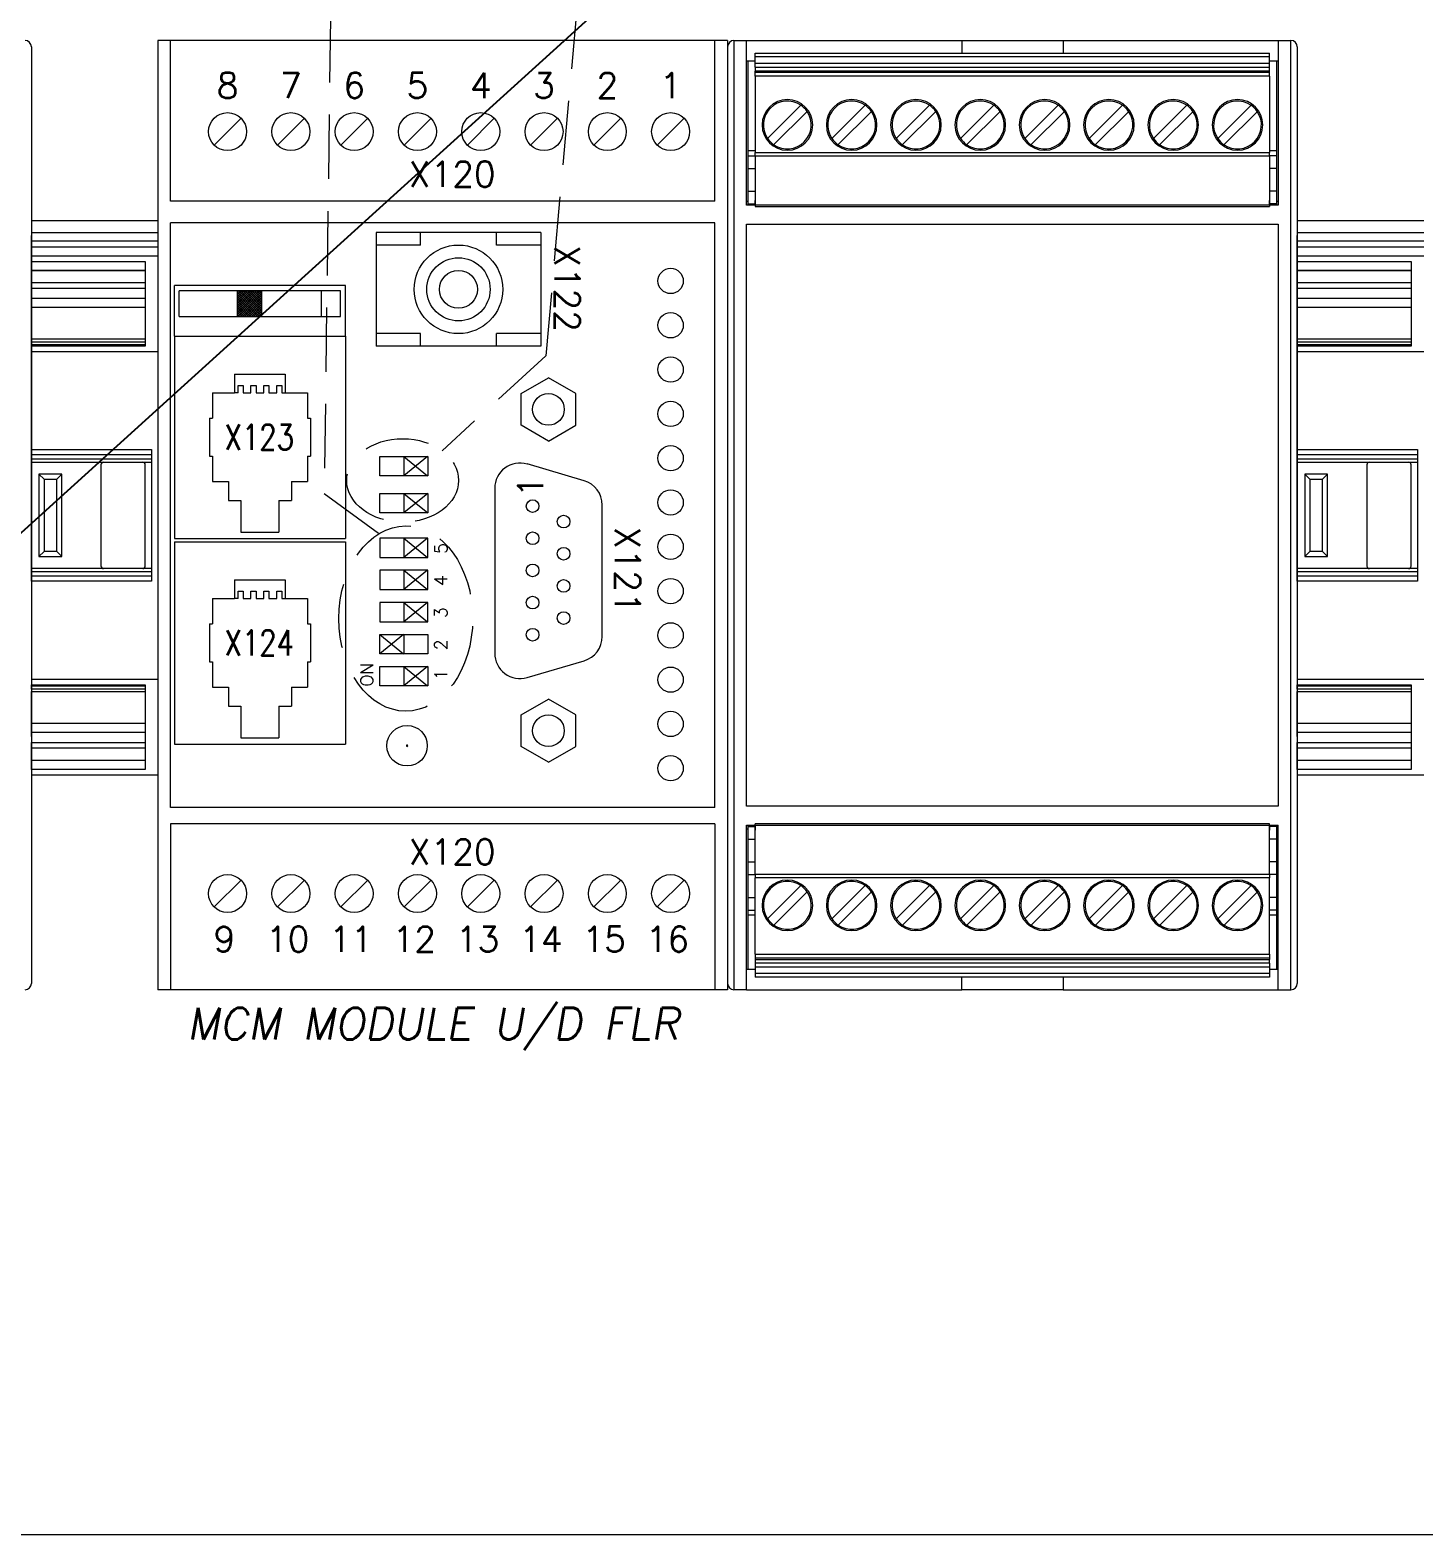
# Model space of a CAD drawing. Extents: x -2993 to 3661, y -4147 to -1441.
# Drawn here: x -2761 to -2650.9, y -2503 to -2384.1 of the extents above; entities that cross this region are included whole.
import ezdxf
from ezdxf.enums import TextEntityAlignment as Align

# ---------------------------------------------------------------- set-up
doc = ezdxf.new("R2010")
doc.units = 0
doc.header["$LTSCALE"] = 0.1
doc.header["$MEASUREMENT"] = 0
doc.linetypes.add('DASHED', pattern=[19.05, 12.7, -6.35])
doc.layers.get('0').update_dxf_attribs({"linetype": 'CONTINUOUS'})
doc.layers.add('DIM', color=5, linetype='CONTINUOUS')
doc.styles.get("Standard").update_dxf_attribs({"font": 'simplex.shx'})

msp = doc.modelspace()

# ---------------------------------------------------------------- linework, layer by layer
at = {"linetype": 'DASHED', "lineweight": 13, "ltscale": 4}
for p, q in [((-2713.74, -2336.61), (-2720.27, -2409.88)), ((-2736.77, -2345.11), (-2737.78, -2420.75)), ((-2720.27, -2409.88), (-2728.47, -2417.38))]:
    msp.add_line(p, q, dxfattribs=at)
at = {"lineweight": 13}
for p, q in [((-2750.91, -2384.97), (-2750.91, -2459.97)), ((-2750.91, -2384.97), (-2750.91, -2459.97)), ((-2750.91, -2384.97), (-2750.91, -2459.97)), ((-2705.91, -2384.97), (-2750.91, -2384.97)), ((-2705.91, -2384.97), (-2750.91, -2384.97)), ((-2749.91, -2397.67), (-2749.91, -2384.97)), ((-2706.91, -2397.67), (-2706.91, -2384.97)), ((-2705.91, -2384.97), (-2705.91, -2459.97)), ((-2705.91, -2384.97), (-2705.91, -2459.97)), ((-2705.91, -2384.97), (-2705.91, -2459.97)), ((-2705.91, -2384.97), (-2705.91, -2459.97)), ((-2705.91, -2384.97), (-2705.91, -2459.97)), ((-2705.91, -2384.97), (-2705.91, -2459.97)), ((-2705.91, -2385.47), (-2705.91, -2459.47)), ((-2744.34, -2391.11), (-2746.47, -2393.23)), ((-2739.34, -2391.11), (-2741.47, -2393.23)), ((-2734.34, -2391.11), (-2736.47, -2393.23)), ((-2729.34, -2391.11), (-2731.47, -2393.23)), ((-2724.34, -2391.11), (-2726.47, -2393.23)), ((-2719.34, -2391.11), (-2721.47, -2393.23)), ((-2714.34, -2391.11), (-2716.47, -2393.23)), ((-2709.34, -2391.11), (-2711.47, -2393.23)), ((-2706.91, -2397.67), (-2749.91, -2397.67)), ((-2749.91, -2445.57), (-2749.91, -2399.37)), ((-2706.91, -2399.37), (-2749.91, -2399.37)), ((-2720.67, -2400.13), (-2733.67, -2400.13)), ((-2733.67, -2400.13), (-2733.67, -2409.13)), ((-2730.17, -2401.13), (-2730.17, -2400.13)), ((-2724.17, -2401.13), (-2724.17, -2400.13)), ((-2720.67, -2400.13), (-2720.67, -2409.13)), ((-2706.91, -2445.57), (-2706.91, -2399.37)), ((-2730.17, -2401.13), (-2733.67, -2401.13)), ((-2720.67, -2401.13), (-2724.17, -2401.13)), ((-2736.1, -2404.33), (-2749.6, -2404.33)), ((-2749.6, -2408.32), (-2749.6, -2404.33)), ((-2742.74, -2404.75), (-2744.64, -2406.65)), ((-2742.92, -2404.75), (-2744.64, -2406.48)), ((-2743.1, -2404.75), (-2744.64, -2406.3)), ((-2743.27, -2404.75), (-2744.64, -2406.12)), ((-2743.45, -2404.75), (-2744.64, -2405.95)), ((-2743.63, -2404.75), (-2744.64, -2405.77)), ((-2743.8, -2404.75), (-2744.64, -2405.59)), ((-2743.98, -2404.75), (-2744.64, -2405.42)), ((-2744.16, -2404.75), (-2744.64, -2405.24)), ((-2744.33, -2404.75), (-2744.64, -2405.06)), ((-2744.51, -2404.75), (-2744.64, -2404.89)), ((-2744.64, -2404.81), (-2742.74, -2406.72)), ((-2744.64, -2404.99), (-2742.85, -2406.78)), ((-2744.64, -2405.16), (-2743.03, -2406.78)), ((-2742.74, -2404.93), (-2744.59, -2406.78)), ((-2744.52, -2404.75), (-2742.74, -2406.54)), ((-2742.74, -2405.1), (-2744.41, -2406.78)), ((-2744.35, -2404.75), (-2742.74, -2406.36)), ((-2744.17, -2404.75), (-2742.74, -2406.19)), ((-2743.99, -2404.75), (-2742.74, -2406.01)), ((-2743.82, -2404.75), (-2742.74, -2405.83)), ((-2743.64, -2404.75), (-2742.74, -2405.66)), ((-2743.46, -2404.75), (-2742.74, -2405.48)), ((-2743.29, -2404.75), (-2742.74, -2405.3)), ((-2743.11, -2404.75), (-2742.74, -2405.12)), ((-2742.93, -2404.75), (-2742.74, -2404.95)), ((-2742.76, -2404.75), (-2742.74, -2404.77)), ((-2736.1, -2408.32), (-2736.1, -2404.33)), ((-2744.64, -2405.34), (-2743.21, -2406.78)), ((-2744.64, -2405.52), (-2743.38, -2406.78)), ((-2744.64, -2405.69), (-2743.56, -2406.78)), ((-2744.64, -2405.87), (-2743.74, -2406.78)), ((-2744.64, -2406.05), (-2743.91, -2406.78)), ((-2744.64, -2406.22), (-2744.09, -2406.78)), ((-2742.74, -2405.28), (-2744.24, -2406.78)), ((-2742.74, -2405.46), (-2744.06, -2406.78)), ((-2742.74, -2405.63), (-2743.88, -2406.78)), ((-2742.74, -2405.81), (-2743.71, -2406.78)), ((-2742.74, -2405.99), (-2743.53, -2406.78)), ((-2742.74, -2406.16), (-2743.35, -2406.78)), ((-2742.74, -2406.34), (-2743.17, -2406.78)), ((-2744.64, -2406.4), (-2744.27, -2406.78)), ((-2744.64, -2406.58), (-2744.44, -2406.78)), ((-2744.64, -2406.76), (-2744.62, -2406.78)), ((-2742.74, -2406.52), (-2743, -2406.78)), ((-2742.74, -2406.69), (-2742.82, -2406.78)), ((-2749.6, -2408.32), (-2749.6, -2424.32)), ((-2749.6, -2408.32), (-2736.1, -2408.32)), ((-2736.1, -2408.32), (-2736.1, -2424.32)), ((-2730.17, -2408.13), (-2733.67, -2408.13)), ((-2730.17, -2409.13), (-2730.17, -2408.13)), ((-2724.17, -2409.13), (-2724.17, -2408.13)), ((-2720.67, -2408.13), (-2724.17, -2408.13)), ((-2720.67, -2409.13), (-2733.67, -2409.13)), ((-2744.85, -2411.32), (-2740.85, -2411.32)), ((-2744.85, -2411.32), (-2744.85, -2412.82)), ((-2740.85, -2411.32), (-2740.85, -2412.82)), ((-2722.22, -2412.87), (-2720.06, -2411.62)), ((-2717.89, -2412.87), (-2720.06, -2411.62)), ((-2746.6, -2412.82), (-2746.6, -2414.82)), ((-2746.6, -2412.82), (-2744.85, -2412.82)), ((-2744.58, -2412.82), (-2744.85, -2412.82)), ((-2741.12, -2412.82), (-2740.85, -2412.82)), ((-2740.85, -2412.82), (-2739.1, -2412.82)), ((-2739.1, -2412.82), (-2739.1, -2414.82)), ((-2722.22, -2415.37), (-2722.22, -2412.87)), ((-2717.89, -2415.37), (-2717.89, -2412.87)), ((-2746.85, -2414.82), (-2746.6, -2414.82)), ((-2746.85, -2414.82), (-2746.85, -2417.82)), ((-2739.1, -2414.82), (-2738.85, -2414.82)), ((-2738.85, -2414.82), (-2738.85, -2417.82)), ((-2720.06, -2416.62), (-2722.22, -2415.37)), ((-2720.06, -2416.62), (-2717.89, -2415.37)), ((-2746.85, -2417.82), (-2746.6, -2417.82)), ((-2746.6, -2417.82), (-2746.6, -2419.82)), ((-2739.1, -2417.82), (-2738.85, -2417.82)), ((-2739.1, -2417.82), (-2739.1, -2419.82)), ((-2717.24, -2419.75), (-2721.74, -2418.43)), ((-2746.6, -2419.82), (-2745.35, -2419.82)), ((-2745.35, -2419.82), (-2745.35, -2421.32)), ((-2740.35, -2419.82), (-2739.1, -2419.82)), ((-2740.35, -2419.82), (-2740.35, -2421.32)), ((-2724.31, -2420.35), (-2724.31, -2433.38)), ((-2745.35, -2421.32), (-2744.35, -2421.32)), ((-2744.35, -2421.32), (-2744.35, -2423.82)), ((-2741.35, -2421.32), (-2741.35, -2423.82)), ((-2741.35, -2421.32), (-2740.35, -2421.32)), ((-2715.81, -2432.06), (-2715.81, -2421.67)), ((-2744.35, -2423.82), (-2741.35, -2423.82)), ((-2749.6, -2424.32), (-2736.1, -2424.32)), ((-2749.6, -2424.57), (-2736.1, -2424.57)), ((-2749.6, -2424.57), (-2749.6, -2440.57)), ((-2736.1, -2424.57), (-2736.1, -2440.57)), ((-2744.85, -2427.57), (-2740.85, -2427.57)), ((-2744.85, -2427.57), (-2744.85, -2429.07)), ((-2740.85, -2427.57), (-2740.85, -2429.07)), ((-2746.6, -2429.07), (-2746.6, -2431.07)), ((-2746.6, -2429.07), (-2744.85, -2429.07)), ((-2744.58, -2429.07), (-2744.85, -2429.07)), ((-2741.12, -2429.07), (-2740.85, -2429.07)), ((-2740.85, -2429.07), (-2739.1, -2429.07)), ((-2739.1, -2429.07), (-2739.1, -2431.07)), ((-2746.85, -2431.07), (-2746.6, -2431.07)), ((-2746.85, -2431.07), (-2746.85, -2434.07)), ((-2739.1, -2431.07), (-2738.85, -2431.07)), ((-2738.85, -2431.07), (-2738.85, -2434.07)), ((-2746.85, -2434.07), (-2746.6, -2434.07)), ((-2746.6, -2434.07), (-2746.6, -2436.07)), ((-2739.1, -2434.07), (-2739.1, -2436.07)), ((-2739.1, -2434.07), (-2738.85, -2434.07)), ((-2721.74, -2435.3), (-2717.24, -2433.98)), ((-2746.6, -2436.07), (-2745.35, -2436.07)), ((-2745.35, -2436.07), (-2745.35, -2437.57)), ((-2740.35, -2436.07), (-2740.35, -2437.57)), ((-2740.35, -2436.07), (-2739.1, -2436.07)), ((-2722.22, -2438.25), (-2720.06, -2437)), ((-2717.89, -2438.25), (-2720.06, -2437)), ((-2745.35, -2437.57), (-2744.35, -2437.57)), ((-2744.35, -2437.57), (-2744.35, -2440.07)), ((-2741.35, -2437.57), (-2740.35, -2437.57)), ((-2741.35, -2437.57), (-2741.35, -2440.07)), ((-2722.22, -2440.75), (-2722.22, -2438.25)), ((-2717.89, -2440.75), (-2717.89, -2438.25)), ((-2749.6, -2440.57), (-2736.1, -2440.57)), ((-2744.35, -2440.07), (-2741.35, -2440.07)), ((-2720.06, -2442), (-2722.22, -2440.75)), ((-2720.06, -2442), (-2717.89, -2440.75)), ((-2706.91, -2445.57), (-2749.91, -2445.57)), ((-2706.91, -2446.87), (-2749.91, -2446.87)), ((-2749.91, -2446.87), (-2749.91, -2459.97)), ((-2706.91, -2446.87), (-2706.91, -2459.97)), ((-2744.34, -2451.31), (-2746.47, -2453.43)), ((-2739.34, -2451.31), (-2741.47, -2453.43)), ((-2734.34, -2451.31), (-2736.47, -2453.43)), ((-2729.34, -2451.31), (-2731.47, -2453.43)), ((-2724.34, -2451.31), (-2726.47, -2453.43)), ((-2719.34, -2451.31), (-2721.47, -2453.43)), ((-2714.34, -2451.31), (-2716.47, -2453.43)), ((-2709.34, -2451.31), (-2711.47, -2453.43)), ((-2705.91, -2459.97), (-2750.91, -2459.97)), ((-2705.91, -2459.97), (-2706.91, -2459.97))]:
    msp.add_line(p, q, dxfattribs=at)
at = {"color": 7, "linetype": 'Continuous', "lineweight": 13}
for p, q in [((-2705.41, -2384.97), (-2705.41, -2459.97)), ((-2705.41, -2384.97), (-2704.41, -2384.97)), ((-2704.41, -2384.97), (-2687.41, -2384.97)), ((-2704.41, -2397.97), (-2704.41, -2384.97)), ((-2687.41, -2384.97), (-2687.41, -2385.97)), ((-2687.41, -2384.97), (-2679.41, -2384.97)), ((-2679.41, -2384.97), (-2679.41, -2385.97)), ((-2679.41, -2384.97), (-2662.41, -2384.97)), ((-2662.41, -2384.97), (-2662.41, -2397.97)), ((-2662.41, -2384.97), (-2661.41, -2384.97)), ((-2661.41, -2459.97), (-2661.41, -2384.97)), ((-2760.91, -2385.47), (-2760.91, -2459.47)), ((-2705.91, -2385.47), (-2705.91, -2459.47)), ((-2705.91, -2385.47), (-2705.91, -2459.47)), ((-2705.91, -2385.47), (-2705.91, -2411.97)), ((-2703.73, -2385.98), (-2703.73, -2385.97)), ((-2703.73, -2385.97), (-2663.09, -2385.97)), ((-2703.73, -2385.99), (-2703.73, -2385.98)), ((-2703.73, -2386.02), (-2703.73, -2385.99)), ((-2703.73, -2386.06), (-2703.73, -2386.02)), ((-2703.73, -2386.11), (-2703.73, -2386.06)), ((-2703.73, -2386.16), (-2703.73, -2386.11)), ((-2703.73, -2386.21), (-2703.73, -2386.16)), ((-2663.09, -2385.98), (-2663.09, -2385.97)), ((-2663.09, -2385.99), (-2663.09, -2385.98)), ((-2663.09, -2386.02), (-2663.09, -2385.99)), ((-2663.09, -2386.06), (-2663.09, -2386.02)), ((-2663.09, -2386.11), (-2663.09, -2386.06)), ((-2663.09, -2386.16), (-2663.09, -2386.11)), ((-2663.09, -2386.21), (-2663.09, -2386.16)), ((-2660.91, -2385.47), (-2660.91, -2459.47)), ((-2704.41, -2386.57), (-2703.73, -2386.57)), ((-2704.31, -2386.57), (-2704.31, -2397.67)), ((-2703.73, -2386.27), (-2703.73, -2386.21)), ((-2663.09, -2386.27), (-2703.73, -2386.27)), ((-2703.73, -2386.77), (-2703.73, -2386.27)), ((-2703.73, -2386.79), (-2703.73, -2386.77)), ((-2703.73, -2386.77), (-2703.73, -2386.77)), ((-2703.73, -2386.77), (-2663.09, -2386.77)), ((-2703.73, -2386.82), (-2703.73, -2386.79)), ((-2703.73, -2386.85), (-2703.73, -2386.82)), ((-2703.73, -2386.9), (-2703.73, -2386.85)), ((-2703.73, -2386.95), (-2703.73, -2386.9)), ((-2703.73, -2387.01), (-2703.73, -2386.95)), ((-2703.73, -2387.07), (-2703.73, -2387.01)), ((-2703.73, -2387.07), (-2663.09, -2387.07)), ((-2703.73, -2387.07), (-2703.73, -2387.38)), ((-2703.73, -2387.42), (-2703.73, -2387.38)), ((-2663.09, -2387.38), (-2703.73, -2387.38)), ((-2663.09, -2386.27), (-2663.09, -2386.21)), ((-2663.09, -2386.77), (-2663.09, -2386.27)), ((-2663.09, -2386.57), (-2662.41, -2386.57)), ((-2663.09, -2386.79), (-2663.09, -2386.77)), ((-2663.09, -2386.77), (-2663.09, -2386.77)), ((-2663.09, -2386.82), (-2663.09, -2386.79)), ((-2663.09, -2386.85), (-2663.09, -2386.82)), ((-2663.09, -2386.9), (-2663.09, -2386.85)), ((-2663.09, -2386.95), (-2663.09, -2386.9)), ((-2663.09, -2387.01), (-2663.09, -2386.95)), ((-2663.09, -2387.07), (-2663.09, -2387.01)), ((-2663.09, -2387.38), (-2663.09, -2387.07)), ((-2663.09, -2387.42), (-2663.09, -2387.38)), ((-2662.51, -2397.67), (-2662.51, -2386.57)), ((-2703.73, -2387.47), (-2703.73, -2387.42)), ((-2703.73, -2387.49), (-2703.73, -2387.47)), ((-2703.73, -2387.5), (-2703.73, -2387.49)), ((-2663.09, -2387.49), (-2703.73, -2387.49)), ((-2703.73, -2387.51), (-2703.73, -2387.5)), ((-2703.73, -2387.54), (-2703.73, -2387.51)), ((-2703.73, -2387.58), (-2703.73, -2387.54)), ((-2703.73, -2387.63), (-2703.73, -2387.58)), ((-2703.73, -2387.68), (-2703.73, -2387.63)), ((-2703.73, -2387.73), (-2703.73, -2387.68)), ((-2703.73, -2387.79), (-2703.73, -2387.73)), ((-2663.09, -2387.79), (-2703.73, -2387.79)), ((-2703.73, -2387.79), (-2703.73, -2393.81)), ((-2663.09, -2387.47), (-2663.09, -2387.42)), ((-2663.09, -2387.49), (-2663.09, -2387.47)), ((-2663.09, -2387.5), (-2663.09, -2387.49)), ((-2663.09, -2387.51), (-2663.09, -2387.5)), ((-2663.09, -2387.54), (-2663.09, -2387.51)), ((-2663.09, -2387.58), (-2663.09, -2387.54)), ((-2663.09, -2387.63), (-2663.09, -2387.58)), ((-2663.09, -2387.68), (-2663.09, -2387.63)), ((-2663.09, -2387.73), (-2663.09, -2387.68)), ((-2663.09, -2387.79), (-2663.09, -2387.73)), ((-2663.09, -2387.79), (-2663.09, -2393.81)), ((-2702.75, -2392.71), (-2700.12, -2390.08)), ((-2699.62, -2390.58), (-2702.25, -2393.2)), ((-2697.67, -2392.71), (-2695.04, -2390.08)), ((-2694.54, -2390.58), (-2697.17, -2393.2)), ((-2692.59, -2392.71), (-2689.96, -2390.08)), ((-2689.46, -2390.58), (-2692.09, -2393.2)), ((-2687.51, -2392.71), (-2684.88, -2390.08)), ((-2684.38, -2390.58), (-2687.01, -2393.2)), ((-2682.43, -2392.71), (-2679.8, -2390.08)), ((-2679.3, -2390.58), (-2681.93, -2393.2)), ((-2677.35, -2392.71), (-2674.72, -2390.08)), ((-2674.22, -2390.58), (-2676.85, -2393.2)), ((-2672.27, -2392.71), (-2669.64, -2390.08)), ((-2669.14, -2390.58), (-2671.77, -2393.2)), ((-2667.19, -2392.71), (-2664.56, -2390.08)), ((-2664.06, -2390.58), (-2666.69, -2393.2)), ((-2704.31, -2393.67), (-2703.73, -2393.67)), ((-2704.31, -2394.07), (-2703.73, -2394.07)), ((-2703.73, -2393.87), (-2703.73, -2393.81)), ((-2703.73, -2393.81), (-2663.09, -2393.81)), ((-2703.73, -2393.93), (-2703.73, -2393.87)), ((-2703.73, -2393.98), (-2703.73, -2393.93)), ((-2703.73, -2394.02), (-2703.73, -2393.98)), ((-2703.73, -2394.06), (-2703.73, -2394.02)), ((-2703.73, -2394.09), (-2703.73, -2394.06)), ((-2703.73, -2394.11), (-2703.73, -2394.09)), ((-2703.73, -2394.11), (-2703.73, -2394.11)), ((-2663.09, -2394.11), (-2703.73, -2394.11)), ((-2703.73, -2394.11), (-2703.73, -2398.09)), ((-2663.09, -2393.67), (-2662.51, -2393.67)), ((-2663.09, -2394.11), (-2663.09, -2393.81)), ((-2662.51, -2394.07), (-2663.09, -2394.07)), ((-2663.09, -2394.11), (-2663.09, -2398.09)), ((-2704.31, -2395.07), (-2703.73, -2395.07)), ((-2662.51, -2395.07), (-2663.09, -2395.07)), ((-2704.31, -2396.87), (-2703.73, -2396.87)), ((-2662.51, -2396.87), (-2663.09, -2396.87)), ((-2704.41, -2397.67), (-2704.31, -2397.67)), ((-2662.41, -2397.97), (-2704.41, -2397.97)), ((-2704.31, -2397.67), (-2704.31, -2397.97)), ((-2704.31, -2397.87), (-2703.73, -2397.87)), ((-2703.73, -2397.97), (-2703.73, -2397.6)), ((-2663.09, -2397.97), (-2663.09, -2397.6)), ((-2662.51, -2397.87), (-2663.09, -2397.87)), ((-2662.51, -2397.67), (-2662.41, -2397.67)), ((-2662.51, -2397.97), (-2662.51, -2397.67)), ((-2760.91, -2399.19), (-2750.91, -2399.19)), ((-2760.91, -2399.19), (-2760.91, -2400.17)), ((-2703.73, -2398.09), (-2663.09, -2398.09)), ((-2660.91, -2399.19), (-2650.91, -2399.19)), ((-2660.91, -2399.19), (-2660.91, -2400.17)), ((-2760.91, -2399.84), (-2760.91, -2401.04)), ((-2750.91, -2400.17), (-2760.91, -2400.17)), ((-2760.91, -2400.17), (-2760.91, -2400.79)), ((-2760.91, -2402.37), (-2760.91, -2400.37)), ((-2704.41, -2445.47), (-2704.41, -2399.47)), ((-2704.41, -2399.47), (-2662.41, -2399.47)), ((-2662.41, -2399.47), (-2662.41, -2445.47)), ((-2660.91, -2399.84), (-2660.91, -2401.04)), ((-2650.91, -2400.17), (-2660.91, -2400.17)), ((-2660.91, -2400.17), (-2660.91, -2400.79)), ((-2660.91, -2402.37), (-2660.91, -2400.37)), ((-2760.91, -2400.79), (-2750.91, -2400.79)), ((-2760.91, -2401.29), (-2760.91, -2400.79)), ((-2760.91, -2401.04), (-2760.91, -2412.14)), ((-2750.91, -2401.29), (-2760.91, -2401.29)), ((-2760.91, -2401.29), (-2760.91, -2401.99)), ((-2660.91, -2400.79), (-2650.91, -2400.79)), ((-2660.91, -2401.29), (-2660.91, -2400.79)), ((-2660.91, -2401.04), (-2660.91, -2412.14)), ((-2650.91, -2401.29), (-2660.91, -2401.29)), ((-2660.91, -2401.29), (-2660.91, -2401.99)), ((-2760.91, -2401.99), (-2750.91, -2401.99)), ((-2760.91, -2401.99), (-2760.91, -2402.42)), ((-2760.91, -2423.87), (-2760.91, -2402.37)), ((-2760.91, -2402.42), (-2751.91, -2402.42)), ((-2760.91, -2403.12), (-2760.91, -2402.42)), ((-2751.91, -2402.42), (-2751.91, -2409.11)), ((-2660.91, -2401.99), (-2650.91, -2401.99)), ((-2660.91, -2401.99), (-2660.91, -2402.42)), ((-2660.91, -2423.87), (-2660.91, -2402.37)), ((-2660.91, -2402.42), (-2651.91, -2402.42)), ((-2660.91, -2403.12), (-2660.91, -2402.42)), ((-2651.91, -2402.42), (-2651.91, -2409.11)), ((-2760.91, -2403.12), (-2751.91, -2403.12)), ((-2760.91, -2403.17), (-2760.91, -2403.12)), ((-2751.91, -2403.17), (-2760.91, -2403.17)), ((-2760.91, -2404.12), (-2760.91, -2403.17)), ((-2660.91, -2403.12), (-2651.91, -2403.12)), ((-2660.91, -2403.17), (-2660.91, -2403.12)), ((-2651.91, -2403.17), (-2660.91, -2403.17)), ((-2660.91, -2404.12), (-2660.91, -2403.17)), ((-2751.91, -2404.12), (-2760.91, -2404.12)), ((-2760.91, -2404.56), (-2760.91, -2404.12)), ((-2751.91, -2404.56), (-2760.91, -2404.56)), ((-2760.91, -2404.56), (-2760.91, -2405.33)), ((-2651.91, -2404.12), (-2660.91, -2404.12)), ((-2660.91, -2404.56), (-2660.91, -2404.12)), ((-2651.91, -2404.56), (-2660.91, -2404.56)), ((-2660.91, -2404.56), (-2660.91, -2405.33)), ((-2760.91, -2405.33), (-2751.91, -2405.33)), ((-2760.91, -2406.04), (-2760.91, -2405.33)), ((-2760.91, -2406.04), (-2751.91, -2406.04)), ((-2760.91, -2408.58), (-2760.91, -2406.04)), ((-2660.91, -2405.33), (-2651.91, -2405.33)), ((-2660.91, -2406.04), (-2660.91, -2405.33)), ((-2660.91, -2406.04), (-2651.91, -2406.04)), ((-2660.91, -2408.58), (-2660.91, -2406.04)), ((-2751.91, -2408.58), (-2760.91, -2408.58)), ((-2760.91, -2408.58), (-2760.91, -2408.77)), ((-2760.91, -2408.77), (-2751.91, -2408.77)), ((-2760.91, -2409.02), (-2760.91, -2408.77)), ((-2651.91, -2408.58), (-2660.91, -2408.58)), ((-2660.91, -2408.58), (-2660.91, -2408.77)), ((-2660.91, -2408.77), (-2651.91, -2408.77)), ((-2660.91, -2409.02), (-2660.91, -2408.77)), ((-2751.91, -2409.02), (-2760.91, -2409.02)), ((-2760.91, -2409.11), (-2760.91, -2409.02)), ((-2751.91, -2409.11), (-2760.91, -2409.11)), ((-2760.91, -2409.11), (-2760.91, -2409.54)), ((-2760.91, -2409.54), (-2750.91, -2409.54)), ((-2760.91, -2409.54), (-2760.91, -2417.29)), ((-2651.91, -2409.02), (-2660.91, -2409.02)), ((-2660.91, -2409.11), (-2660.91, -2409.02)), ((-2651.91, -2409.11), (-2660.91, -2409.11)), ((-2660.91, -2409.11), (-2660.91, -2409.54)), ((-2660.91, -2409.54), (-2650.91, -2409.54)), ((-2660.91, -2409.54), (-2660.91, -2417.29)), ((-2760.91, -2412.14), (-2760.91, -2413.64)), ((-2660.91, -2412.14), (-2660.91, -2413.64)), ((-2760.91, -2413.64), (-2760.91, -2415.14)), ((-2660.91, -2413.64), (-2660.91, -2415.14)), ((-2760.91, -2415.14), (-2760.91, -2416.04)), ((-2660.91, -2415.14), (-2660.91, -2416.04)), ((-2760.91, -2416.04), (-2760.91, -2416.96)), ((-2760.91, -2416.96), (-2760.91, -2417.5)), ((-2660.91, -2416.04), (-2660.91, -2416.96)), ((-2660.91, -2416.96), (-2660.91, -2417.5)), ((-2760.91, -2417.29), (-2751.41, -2417.29)), ((-2760.91, -2417.69), (-2760.91, -2417.29)), ((-2760.91, -2417.5), (-2760.91, -2417.52)), ((-2760.91, -2417.52), (-2760.91, -2419.04)), ((-2760.91, -2417.69), (-2751.41, -2417.69)), ((-2760.91, -2418.05), (-2760.91, -2417.69)), ((-2751.41, -2418.05), (-2760.91, -2418.05)), ((-2760.91, -2418.29), (-2760.91, -2418.05)), ((-2751.41, -2417.29), (-2751.41, -2427.69)), ((-2751.41, -2417.29), (-2751.41, -2427.69)), ((-2660.91, -2417.29), (-2651.41, -2417.29)), ((-2660.91, -2417.69), (-2660.91, -2417.29)), ((-2660.91, -2417.5), (-2660.91, -2417.52)), ((-2660.91, -2417.52), (-2660.91, -2419.04)), ((-2660.91, -2417.69), (-2651.41, -2417.69)), ((-2660.91, -2418.05), (-2660.91, -2417.69)), ((-2651.41, -2418.05), (-2660.91, -2418.05)), ((-2660.91, -2418.29), (-2660.91, -2418.05)), ((-2651.41, -2417.29), (-2651.41, -2427.69)), ((-2651.41, -2417.29), (-2651.41, -2427.69)), ((-2760.91, -2418.29), (-2751.41, -2418.29)), ((-2760.91, -2426.69), (-2760.91, -2418.29)), ((-2760.91, -2419.04), (-2760.91, -2419.64)), ((-2760.31, -2419.24), (-2759.91, -2419.64)), ((-2760.31, -2419.24), (-2760.31, -2425.74)), ((-2758.51, -2419.24), (-2760.31, -2419.24)), ((-2758.91, -2419.64), (-2758.51, -2419.24)), ((-2758.51, -2425.74), (-2758.51, -2419.24)), ((-2755.41, -2418.49), (-2755.41, -2426.49)), ((-2751.91, -2426.49), (-2751.91, -2418.49)), ((-2660.91, -2418.29), (-2651.41, -2418.29)), ((-2660.91, -2426.69), (-2660.91, -2418.29)), ((-2660.91, -2419.04), (-2660.91, -2419.64)), ((-2660.31, -2419.24), (-2659.91, -2419.64)), ((-2660.31, -2419.24), (-2660.31, -2425.74)), ((-2658.51, -2419.24), (-2660.31, -2419.24)), ((-2658.91, -2419.64), (-2658.51, -2419.24)), ((-2658.51, -2425.74), (-2658.51, -2419.24)), ((-2655.41, -2418.49), (-2655.41, -2426.49)), ((-2651.91, -2426.49), (-2651.91, -2418.49)), ((-2760.91, -2419.64), (-2760.91, -2420.84)), ((-2759.91, -2419.64), (-2759.91, -2425.34)), ((-2759.91, -2419.64), (-2758.91, -2419.64)), ((-2758.91, -2425.34), (-2758.91, -2419.64)), ((-2660.91, -2419.64), (-2660.91, -2420.84)), ((-2659.91, -2419.64), (-2659.91, -2425.34)), ((-2659.91, -2419.64), (-2658.91, -2419.64)), ((-2658.91, -2425.34), (-2658.91, -2419.64)), ((-2760.91, -2420.99), (-2760.91, -2420.84)), ((-2760.91, -2420.99), (-2760.91, -2423.28)), ((-2660.91, -2420.99), (-2660.91, -2420.84)), ((-2660.91, -2420.99), (-2660.91, -2423.28)), ((-2760.91, -2423.52), (-2760.91, -2423.28)), ((-2760.91, -2423.52), (-2760.91, -2424.44)), ((-2660.91, -2423.52), (-2660.91, -2423.28)), ((-2660.91, -2423.52), (-2660.91, -2424.44)), ((-2760.91, -2424.44), (-2760.91, -2425.34)), ((-2760.91, -2425.34), (-2760.91, -2426.84)), ((-2759.91, -2425.34), (-2760.31, -2425.74)), ((-2758.91, -2425.34), (-2759.91, -2425.34)), ((-2758.51, -2425.74), (-2758.91, -2425.34)), ((-2660.91, -2424.44), (-2660.91, -2425.34)), ((-2660.91, -2425.34), (-2660.91, -2426.84)), ((-2659.91, -2425.34), (-2660.31, -2425.74)), ((-2658.91, -2425.34), (-2659.91, -2425.34)), ((-2658.51, -2425.74), (-2658.91, -2425.34)), ((-2760.31, -2425.74), (-2758.51, -2425.74)), ((-2660.31, -2425.74), (-2658.51, -2425.74)), ((-2751.41, -2426.69), (-2760.91, -2426.69)), ((-2760.91, -2426.93), (-2760.91, -2426.69)), ((-2760.91, -2426.93), (-2751.41, -2426.93)), ((-2760.91, -2427.29), (-2760.91, -2426.93)), ((-2751.41, -2427.29), (-2760.91, -2427.29)), ((-2760.91, -2427.69), (-2760.91, -2427.29)), ((-2751.41, -2427.69), (-2760.91, -2427.69)), ((-2760.91, -2427.69), (-2760.91, -2435.44)), ((-2651.41, -2426.69), (-2660.91, -2426.69)), ((-2660.91, -2426.93), (-2660.91, -2426.69)), ((-2660.91, -2426.93), (-2651.41, -2426.93)), ((-2660.91, -2427.29), (-2660.91, -2426.93)), ((-2651.41, -2427.29), (-2660.91, -2427.29)), ((-2660.91, -2427.69), (-2660.91, -2427.29)), ((-2651.41, -2427.69), (-2660.91, -2427.69)), ((-2660.91, -2427.69), (-2660.91, -2435.44)), ((-2705.91, -2432.97), (-2705.91, -2449.66)), ((-2760.91, -2435.44), (-2750.91, -2435.44)), ((-2760.91, -2435.44), (-2760.91, -2435.87)), ((-2760.91, -2435.87), (-2751.91, -2435.87)), ((-2760.91, -2435.97), (-2760.91, -2435.87)), ((-2760.91, -2435.97), (-2751.91, -2435.97)), ((-2760.91, -2436.21), (-2760.91, -2435.97)), ((-2751.91, -2435.87), (-2751.91, -2442.56)), ((-2660.91, -2435.44), (-2650.91, -2435.44)), ((-2660.91, -2435.44), (-2660.91, -2435.87)), ((-2660.91, -2435.87), (-2651.91, -2435.87)), ((-2660.91, -2435.97), (-2660.91, -2435.87)), ((-2660.91, -2435.97), (-2651.91, -2435.97)), ((-2660.91, -2436.21), (-2660.91, -2435.97)), ((-2651.91, -2435.87), (-2651.91, -2442.56)), ((-2751.91, -2436.21), (-2760.91, -2436.21)), ((-2760.91, -2436.21), (-2760.91, -2436.4)), ((-2760.91, -2436.4), (-2751.91, -2436.4)), ((-2760.91, -2438.94), (-2760.91, -2436.4)), ((-2651.91, -2436.21), (-2660.91, -2436.21)), ((-2660.91, -2436.21), (-2660.91, -2436.4)), ((-2660.91, -2436.4), (-2651.91, -2436.4)), ((-2660.91, -2438.94), (-2660.91, -2436.4)), ((-2751.91, -2438.94), (-2760.91, -2438.94)), ((-2760.91, -2439.96), (-2760.91, -2438.94)), ((-2760.91, -2439.65), (-2760.91, -2438.94)), ((-2751.91, -2439.65), (-2760.91, -2439.65)), ((-2760.91, -2439.65), (-2760.91, -2440.43)), ((-2651.91, -2438.94), (-2660.91, -2438.94)), ((-2660.91, -2439.96), (-2660.91, -2438.94)), ((-2660.91, -2439.65), (-2660.91, -2438.94)), ((-2651.91, -2439.65), (-2660.91, -2439.65)), ((-2660.91, -2439.65), (-2660.91, -2440.43)), ((-2760.91, -2440.43), (-2751.91, -2440.43)), ((-2760.91, -2440.86), (-2760.91, -2440.43)), ((-2760.91, -2440.86), (-2751.91, -2440.86)), ((-2760.91, -2441.82), (-2760.91, -2440.86)), ((-2660.91, -2440.43), (-2651.91, -2440.43)), ((-2660.91, -2440.86), (-2660.91, -2440.43)), ((-2660.91, -2440.86), (-2651.91, -2440.86)), ((-2660.91, -2441.82), (-2660.91, -2440.86)), ((-2760.91, -2441.82), (-2751.91, -2441.82)), ((-2760.91, -2441.86), (-2760.91, -2441.82)), ((-2751.91, -2441.86), (-2760.91, -2441.86)), ((-2760.91, -2442.56), (-2760.91, -2441.86)), ((-2660.91, -2441.82), (-2651.91, -2441.82)), ((-2660.91, -2441.86), (-2660.91, -2441.82)), ((-2651.91, -2441.86), (-2660.91, -2441.86)), ((-2660.91, -2442.56), (-2660.91, -2441.86)), ((-2751.91, -2442.56), (-2760.91, -2442.56)), ((-2760.91, -2442.56), (-2760.91, -2442.99)), ((-2760.91, -2442.99), (-2750.91, -2442.99)), ((-2651.91, -2442.56), (-2660.91, -2442.56)), ((-2660.91, -2442.56), (-2660.91, -2442.99)), ((-2660.91, -2442.99), (-2650.91, -2442.99)), ((-2662.41, -2445.47), (-2704.41, -2445.47)), ((-2704.41, -2446.97), (-2662.41, -2446.97)), ((-2704.41, -2459.97), (-2704.41, -2446.97)), ((-2704.31, -2447.27), (-2704.41, -2447.27)), ((-2704.31, -2446.97), (-2704.31, -2447.27)), ((-2704.31, -2447.07), (-2703.73, -2447.07)), ((-2704.31, -2447.27), (-2704.31, -2458.37)), ((-2663.09, -2446.85), (-2703.73, -2446.85)), ((-2703.73, -2450.83), (-2703.73, -2446.85)), ((-2703.73, -2446.97), (-2703.73, -2447.35)), ((-2663.09, -2450.83), (-2663.09, -2446.85)), ((-2663.09, -2446.97), (-2663.09, -2447.35)), ((-2662.51, -2447.07), (-2663.09, -2447.07)), ((-2662.51, -2447.27), (-2662.51, -2446.97)), ((-2662.41, -2447.27), (-2662.51, -2447.27)), ((-2662.51, -2458.37), (-2662.51, -2447.27)), ((-2662.41, -2459.97), (-2662.41, -2446.97)), ((-2704.31, -2448.07), (-2703.73, -2448.07)), ((-2662.51, -2448.07), (-2663.09, -2448.07)), ((-2704.31, -2449.87), (-2703.73, -2449.87)), ((-2662.51, -2449.87), (-2663.09, -2449.87)), ((-2704.31, -2450.87), (-2703.73, -2450.87)), ((-2703.73, -2450.83), (-2663.09, -2450.83)), ((-2703.73, -2450.83), (-2703.73, -2451.13)), ((-2663.09, -2451.13), (-2703.73, -2451.13)), ((-2703.73, -2457.15), (-2703.73, -2451.13)), ((-2663.09, -2450.83), (-2663.09, -2450.84)), ((-2663.09, -2450.84), (-2663.09, -2450.85)), ((-2663.09, -2450.85), (-2663.09, -2450.88)), ((-2662.51, -2450.87), (-2663.09, -2450.87)), ((-2663.09, -2450.88), (-2663.09, -2450.92)), ((-2663.09, -2450.92), (-2663.09, -2450.97)), ((-2663.09, -2450.97), (-2663.09, -2451.02)), ((-2663.09, -2451.02), (-2663.09, -2451.07)), ((-2663.09, -2451.07), (-2663.09, -2451.13)), ((-2663.09, -2457.15), (-2663.09, -2451.13)), ((-2704.31, -2452.67), (-2703.73, -2452.67)), ((-2702.75, -2454.37), (-2700.12, -2451.74)), ((-2699.62, -2452.24), (-2702.25, -2454.86)), ((-2697.67, -2454.37), (-2695.04, -2451.74)), ((-2694.54, -2452.24), (-2697.17, -2454.86)), ((-2692.59, -2454.37), (-2689.96, -2451.74)), ((-2689.46, -2452.24), (-2692.09, -2454.86)), ((-2687.51, -2454.37), (-2684.88, -2451.74)), ((-2684.38, -2452.24), (-2687.01, -2454.86)), ((-2682.43, -2454.37), (-2679.8, -2451.74)), ((-2679.3, -2452.24), (-2681.93, -2454.86)), ((-2677.35, -2454.37), (-2674.72, -2451.74)), ((-2674.22, -2452.24), (-2676.85, -2454.86)), ((-2672.27, -2454.37), (-2669.64, -2451.74)), ((-2669.14, -2452.24), (-2671.77, -2454.86)), ((-2667.19, -2454.37), (-2664.56, -2451.74)), ((-2664.06, -2452.24), (-2666.69, -2454.86)), ((-2662.51, -2452.67), (-2663.09, -2452.67)), ((-2704.31, -2453.67), (-2703.73, -2453.67)), ((-2662.51, -2453.67), (-2663.09, -2453.67)), ((-2705.91, -2454.33), (-2705.91, -2459.47)), ((-2703.73, -2454.07), (-2704.31, -2454.07)), ((-2662.51, -2454.07), (-2663.09, -2454.07)), ((-2703.73, -2457.15), (-2703.73, -2457.21)), ((-2703.73, -2457.15), (-2663.09, -2457.15)), ((-2703.73, -2457.21), (-2703.73, -2457.27)), ((-2703.73, -2457.27), (-2703.73, -2457.32)), ((-2703.73, -2457.32), (-2703.73, -2457.36)), ((-2703.73, -2457.36), (-2703.73, -2457.4)), ((-2703.73, -2457.4), (-2703.73, -2457.43)), ((-2703.73, -2457.43), (-2703.73, -2457.45)), ((-2703.73, -2457.45), (-2703.73, -2457.45)), ((-2703.73, -2457.45), (-2703.73, -2457.47)), ((-2703.73, -2457.45), (-2663.09, -2457.45)), ((-2703.73, -2457.47), (-2703.73, -2457.52)), ((-2703.73, -2457.52), (-2703.73, -2457.57)), ((-2663.09, -2457.15), (-2663.09, -2457.21)), ((-2663.09, -2457.21), (-2663.09, -2457.27)), ((-2663.09, -2457.27), (-2663.09, -2457.32)), ((-2663.09, -2457.32), (-2663.09, -2457.36)), ((-2663.09, -2457.36), (-2663.09, -2457.4)), ((-2663.09, -2457.4), (-2663.09, -2457.43)), ((-2663.09, -2457.43), (-2663.09, -2457.45)), ((-2663.09, -2457.45), (-2663.09, -2457.45)), ((-2663.09, -2457.45), (-2663.09, -2457.47)), ((-2663.09, -2457.47), (-2663.09, -2457.52)), ((-2663.09, -2457.52), (-2663.09, -2457.57)), ((-2703.73, -2458.37), (-2704.41, -2458.37)), ((-2703.73, -2457.57), (-2663.09, -2457.57)), ((-2703.73, -2457.57), (-2703.73, -2457.88)), ((-2703.73, -2457.88), (-2703.73, -2457.94)), ((-2663.09, -2457.88), (-2703.73, -2457.88)), ((-2703.73, -2457.94), (-2703.73, -2457.99)), ((-2703.73, -2457.99), (-2703.73, -2458.04)), ((-2703.73, -2458.04), (-2703.73, -2458.09)), ((-2703.73, -2458.09), (-2703.73, -2458.13)), ((-2703.73, -2458.13), (-2703.73, -2458.15)), ((-2703.73, -2458.15), (-2703.73, -2458.17)), ((-2703.73, -2458.17), (-2703.73, -2458.18)), ((-2663.09, -2458.18), (-2703.73, -2458.18)), ((-2703.73, -2458.18), (-2703.73, -2458.67)), ((-2703.73, -2458.67), (-2703.73, -2458.73)), ((-2703.73, -2458.67), (-2663.09, -2458.67)), ((-2663.09, -2457.88), (-2663.09, -2457.57)), ((-2663.09, -2457.88), (-2663.09, -2457.94)), ((-2663.09, -2457.94), (-2663.09, -2457.99)), ((-2663.09, -2457.99), (-2663.09, -2458.04)), ((-2663.09, -2458.04), (-2663.09, -2458.09)), ((-2663.09, -2458.09), (-2663.09, -2458.13)), ((-2663.09, -2458.13), (-2663.09, -2458.15)), ((-2663.09, -2458.15), (-2663.09, -2458.17)), ((-2663.09, -2458.17), (-2663.09, -2458.18)), ((-2663.09, -2458.18), (-2663.09, -2458.67)), ((-2662.41, -2458.37), (-2663.09, -2458.37)), ((-2663.09, -2458.67), (-2663.09, -2458.73)), ((-2703.73, -2458.73), (-2703.73, -2458.79)), ((-2703.73, -2458.79), (-2703.73, -2458.84)), ((-2703.73, -2458.84), (-2703.73, -2458.88)), ((-2703.73, -2458.88), (-2703.73, -2458.92)), ((-2703.73, -2458.92), (-2703.73, -2458.95)), ((-2703.73, -2458.95), (-2703.73, -2458.97)), ((-2703.73, -2458.97), (-2703.73, -2458.97)), ((-2663.09, -2458.97), (-2703.73, -2458.97)), ((-2687.41, -2459.97), (-2687.41, -2458.97)), ((-2679.41, -2458.97), (-2679.41, -2459.97)), ((-2663.09, -2458.73), (-2663.09, -2458.79)), ((-2663.09, -2458.79), (-2663.09, -2458.84)), ((-2663.09, -2458.84), (-2663.09, -2458.88)), ((-2663.09, -2458.88), (-2663.09, -2458.92)), ((-2663.09, -2458.92), (-2663.09, -2458.95)), ((-2663.09, -2458.95), (-2663.09, -2458.97)), ((-2663.09, -2458.97), (-2663.09, -2458.97)), ((-2704.41, -2459.97), (-2705.41, -2459.97)), ((-2704.41, -2459.97), (-2687.41, -2459.97)), ((-2679.41, -2459.97), (-2687.41, -2459.97)), ((-2679.41, -2459.97), (-2662.41, -2459.97)), ((-2662.41, -2459.97), (-2661.41, -2459.97))]:
    msp.add_line(p, q, dxfattribs=at)
at = {"linetype": 'Continuous', "lineweight": 13}
for p, q in [((-2736.48, -2404.75), (-2749.23, -2404.75)), ((-2749.23, -2406.78), (-2749.23, -2404.75)), ((-2744.64, -2404.75), (-2744.64, -2406.78)), ((-2742.74, -2404.75), (-2742.74, -2406.78)), ((-2737.98, -2406.78), (-2737.98, -2404.75)), ((-2736.48, -2406.78), (-2736.48, -2404.75)), ((-2749.23, -2406.78), (-2736.48, -2406.78)), ((-2744.58, -2412.24), (-2744.17, -2412.24)), ((-2744.58, -2412.82), (-2744.58, -2412.24)), ((-2744.17, -2412.24), (-2744.17, -2412.82)), ((-2743.56, -2412.24), (-2743.15, -2412.24)), ((-2743.56, -2412.82), (-2743.56, -2412.24)), ((-2743.15, -2412.24), (-2743.15, -2412.82)), ((-2742.54, -2412.82), (-2742.54, -2412.24)), ((-2742.54, -2412.24), (-2742.14, -2412.24)), ((-2742.14, -2412.24), (-2742.14, -2412.82)), ((-2741.53, -2412.24), (-2741.12, -2412.24)), ((-2741.53, -2412.82), (-2741.53, -2412.24)), ((-2741.12, -2412.24), (-2741.12, -2412.82)), ((-2744.17, -2412.82), (-2743.56, -2412.82)), ((-2743.15, -2412.82), (-2742.54, -2412.82)), ((-2742.14, -2412.82), (-2741.53, -2412.82)), ((-2733.39, -2417.83), (-2729.58, -2417.83)), ((-2733.39, -2419.36), (-2733.39, -2417.83)), ((-2731.49, -2417.83), (-2731.49, -2419.36)), ((-2729.58, -2417.83), (-2729.58, -2419.36)), ((-2729.58, -2419.36), (-2733.39, -2419.36)), ((-2733.39, -2422.28), (-2733.39, -2420.76)), ((-2733.39, -2420.76), (-2729.58, -2420.76)), ((-2731.48, -2420.76), (-2731.48, -2422.28)), ((-2729.58, -2420.76), (-2729.58, -2422.28)), ((-2729.58, -2422.28), (-2733.39, -2422.28)), ((-2729.58, -2424.28), (-2733.39, -2424.28)), ((-2733.39, -2424.28), (-2733.39, -2425.81)), ((-2731.49, -2424.28), (-2731.49, -2425.81)), ((-2729.58, -2425.81), (-2729.58, -2424.28)), ((-2733.39, -2425.81), (-2729.58, -2425.81)), ((-2729.58, -2426.82), (-2733.39, -2426.82)), ((-2733.39, -2426.82), (-2733.39, -2428.35)), ((-2731.49, -2426.82), (-2731.49, -2428.35)), ((-2729.58, -2428.35), (-2729.58, -2426.82)), ((-2744.58, -2429.07), (-2744.58, -2428.49)), ((-2744.58, -2428.49), (-2744.17, -2428.49)), ((-2744.17, -2428.49), (-2744.17, -2429.07)), ((-2743.56, -2428.49), (-2743.15, -2428.49)), ((-2743.56, -2429.07), (-2743.56, -2428.49)), ((-2743.15, -2428.49), (-2743.15, -2429.07)), ((-2742.54, -2429.07), (-2742.54, -2428.49)), ((-2742.54, -2428.49), (-2742.14, -2428.49)), ((-2742.14, -2428.49), (-2742.14, -2429.07)), ((-2741.53, -2429.07), (-2741.53, -2428.49)), ((-2741.53, -2428.49), (-2741.12, -2428.49)), ((-2741.12, -2428.49), (-2741.12, -2429.07)), ((-2733.39, -2428.35), (-2729.58, -2428.35)), ((-2744.17, -2429.07), (-2743.56, -2429.07)), ((-2743.15, -2429.07), (-2742.54, -2429.07)), ((-2742.14, -2429.07), (-2741.53, -2429.07)), ((-2729.58, -2429.36), (-2733.39, -2429.36)), ((-2733.39, -2429.36), (-2733.39, -2430.89)), ((-2731.49, -2429.36), (-2731.49, -2430.89)), ((-2729.58, -2430.89), (-2729.58, -2429.36)), ((-2733.39, -2430.89), (-2729.58, -2430.89)), ((-2733.39, -2431.9), (-2729.58, -2431.9)), ((-2733.39, -2433.43), (-2733.39, -2431.9)), ((-2731.49, -2431.9), (-2731.49, -2433.43)), ((-2729.58, -2431.9), (-2729.58, -2433.43)), ((-2729.58, -2433.43), (-2733.39, -2433.43)), ((-2733.39, -2434.44), (-2729.58, -2434.44)), ((-2733.39, -2435.97), (-2733.39, -2434.44)), ((-2731.49, -2434.44), (-2731.49, -2435.97)), ((-2729.58, -2434.44), (-2729.58, -2435.97)), ((-2729.58, -2435.97), (-2733.39, -2435.97))]:
    msp.add_line(p, q, dxfattribs=at)
at = {"color": 7, "lineweight": 13}
for p, q in [((-2731.49, -2417.83), (-2729.61, -2419.36)), ((-2729.61, -2417.83), (-2731.49, -2419.36)), ((-2731.48, -2420.76), (-2729.6, -2422.28)), ((-2729.6, -2420.76), (-2731.48, -2422.28)), ((-2731.49, -2424.28), (-2729.61, -2425.81)), ((-2729.61, -2424.28), (-2731.49, -2425.81)), ((-2731.49, -2426.82), (-2729.61, -2428.35)), ((-2729.61, -2426.82), (-2731.49, -2428.35)), ((-2731.49, -2429.36), (-2729.61, -2430.89)), ((-2729.61, -2429.36), (-2731.49, -2430.89)), ((-2733.39, -2431.9), (-2731.51, -2433.43)), ((-2731.51, -2431.9), (-2733.39, -2433.43)), ((-2731.49, -2434.44), (-2729.61, -2435.97)), ((-2729.61, -2434.44), (-2731.49, -2435.97))]:
    msp.add_line(p, q, dxfattribs=at)
at = {"lineweight": 13, "ltscale": 4}
msp.add_line((-2737.78, -2420.75), (-2733.5, -2423.9), dxfattribs=at)
at = {"lineweight": 13}
for centre, radius in [((-2745.41, -2392.17), 1.5), ((-2740.41, -2392.17), 1.5), ((-2735.41, -2392.17), 1.5), ((-2730.41, -2392.17), 1.5), ((-2725.41, -2392.17), 1.5), ((-2720.41, -2392.17), 1.5), ((-2715.41, -2392.17), 1.5), ((-2710.41, -2392.17), 1.5), ((-2727.17, -2404.63), 2.5), ((-2710.41, -2403.97), 1), ((-2710.41, -2407.47), 1), ((-2710.41, -2410.97), 1), ((-2720.06, -2414.12), 1.25), ((-2710.41, -2414.47), 1), ((-2710.41, -2417.97), 1), ((-2710.41, -2421.47), 1), ((-2721.31, -2421.76), 0.5), ((-2718.87, -2422.98), 0.5), ((-2721.31, -2424.3), 0.5), ((-2710.41, -2424.97), 1), ((-2718.87, -2425.52), 0.5), ((-2721.31, -2426.84), 0.5), ((-2718.87, -2428.06), 0.5), ((-2710.41, -2428.47), 1), ((-2721.31, -2429.38), 0.5), ((-2718.87, -2430.6), 0.5), ((-2710.41, -2431.97), 1), ((-2721.31, -2431.92), 0.5), ((-2721.31, -2431.92), 0.5), ((-2710.41, -2435.47), 1), ((-2720.06, -2439.5), 1.25), ((-2710.41, -2438.97), 1), ((-2731.23, -2440.69), 1.6), ((-2710.41, -2442.47), 1), ((-2745.41, -2452.37), 1.5), ((-2740.41, -2452.37), 1.5), ((-2735.41, -2452.37), 1.5), ((-2730.41, -2452.37), 1.5), ((-2725.41, -2452.37), 1.5), ((-2720.41, -2452.37), 1.5), ((-2715.41, -2452.37), 1.5), ((-2710.41, -2452.37), 1.5)]:
    msp.add_circle(centre, radius, dxfattribs=at)
at = {"linetype": 'Continuous', "lineweight": 13}
for radius in [3.5, 1.5]:
    msp.add_circle((-2727.17, -2404.63), radius, dxfattribs=at)
at = {"color": 7, "linetype": 'Continuous', "lineweight": 13}
for centre, radius, start, end in [((-2761.41, -2385.47), 0.5, 0.0002, 90), ((-2705.41, -2385.47), 0.5, 90.0002, 180), ((-2661.41, -2385.47), 0.5, 0.0002, 90), ((-2701.19, -2391.64), 2, 90, 270), ((-2701.19, -2391.64), 1.89, 55.6634, 135), ((-2701.19, -2391.64), 2, 270, 90), ((-2696.11, -2391.64), 2, 90, 270), ((-2696.11, -2391.64), 1.89, 55.6634, 135), ((-2696.11, -2391.64), 2, 270, 90), ((-2691.03, -2391.64), 2, 90, 270), ((-2691.03, -2391.64), 1.89, 55.6634, 135), ((-2691.03, -2391.64), 2, 270, 90), ((-2685.95, -2391.64), 2, 90, 270), ((-2685.95, -2391.64), 1.89, 55.6634, 135), ((-2685.95, -2391.64), 2, 270, 90), ((-2680.87, -2391.64), 2, 90, 270), ((-2680.87, -2391.64), 1.89, 55.6634, 135), ((-2680.87, -2391.64), 2, 270, 90), ((-2675.79, -2391.64), 2, 90, 270), ((-2675.79, -2391.64), 1.89, 55.6634, 135), ((-2675.79, -2391.64), 2, 270, 90), ((-2670.71, -2391.64), 2, 90, 270), ((-2670.71, -2391.64), 1.89, 55.6634, 135), ((-2670.71, -2391.64), 2, 270, 90), ((-2665.63, -2391.64), 2, 90, 270), ((-2665.63, -2391.64), 1.89, 55.6634, 135), ((-2665.63, -2391.64), 2, 270, 90), ((-2701.19, -2391.64), 1.89, 135, 214.3366), ((-2701.19, -2391.64), 1.89, 34.3365, 55.6635), ((-2701.19, -2391.64), 1.89, 315, 34.3366), ((-2696.11, -2391.64), 1.89, 135, 214.3366), ((-2696.11, -2391.64), 1.89, 34.3365, 55.6635), ((-2696.11, -2391.64), 1.89, 315, 34.3366), ((-2691.03, -2391.64), 1.89, 135, 214.3366), ((-2691.03, -2391.64), 1.89, 34.3365, 55.6635), ((-2691.03, -2391.64), 1.89, 315, 34.3366), ((-2685.95, -2391.64), 1.89, 135, 214.3366), ((-2685.95, -2391.64), 1.89, 34.3365, 55.6635), ((-2685.95, -2391.64), 1.89, 315, 34.3366), ((-2680.87, -2391.64), 1.89, 135, 214.3366), ((-2680.87, -2391.64), 1.89, 34.3365, 55.6635), ((-2680.87, -2391.64), 1.89, 315, 34.3366), ((-2675.79, -2391.64), 1.89, 135, 214.3366), ((-2675.79, -2391.64), 1.89, 34.3365, 55.6635), ((-2675.79, -2391.64), 1.89, 315, 34.3366), ((-2670.71, -2391.64), 1.89, 135, 214.3366), ((-2670.71, -2391.64), 1.89, 34.3365, 55.6635), ((-2670.71, -2391.64), 1.89, 315, 34.3366), ((-2665.63, -2391.64), 1.89, 135, 214.3366), ((-2665.63, -2391.64), 1.89, 34.3365, 55.6635), ((-2665.63, -2391.64), 1.89, 315, 34.3366), ((-2701.19, -2391.64), 1.89, 214.3365, 235.6635), ((-2701.19, -2391.64), 1.89, 235.6634, 315), ((-2696.11, -2391.64), 1.89, 214.3365, 235.6635), ((-2696.11, -2391.64), 1.89, 235.6634, 315), ((-2691.03, -2391.64), 1.89, 214.3365, 235.6635), ((-2691.03, -2391.64), 1.89, 235.6634, 315), ((-2685.95, -2391.64), 1.89, 214.3365, 235.6635), ((-2685.95, -2391.64), 1.89, 235.6634, 315), ((-2680.87, -2391.64), 1.89, 214.3365, 235.6635), ((-2680.87, -2391.64), 1.89, 235.6634, 315), ((-2675.79, -2391.64), 1.89, 214.3365, 235.6635), ((-2675.79, -2391.64), 1.89, 235.6634, 315), ((-2670.71, -2391.64), 1.89, 214.3365, 235.6635), ((-2670.71, -2391.64), 1.89, 235.6634, 315), ((-2665.63, -2391.64), 1.89, 214.3365, 235.6635), ((-2665.63, -2391.64), 1.89, 235.6634, 315), ((-2755.21, -2418.49), 0.2, 90, 180), ((-2752.11, -2418.49), 0.2, 0, 90), ((-2655.21, -2418.49), 0.2, 90, 180), ((-2652.11, -2418.49), 0.2, 0, 90), ((-2755.21, -2426.49), 0.2, 180, 270), ((-2752.11, -2426.49), 0.2, 270, 0), ((-2655.21, -2426.49), 0.2, 180, 270), ((-2652.11, -2426.49), 0.2, 270, 0), ((-2701.19, -2453.3), 2, 90, 270), ((-2701.19, -2453.3), 1.89, 55.6634, 135), ((-2701.19, -2453.3), 2, 270, 90), ((-2696.11, -2453.3), 2, 90, 270), ((-2696.11, -2453.3), 1.89, 55.6634, 135), ((-2696.11, -2453.3), 2, 270, 90), ((-2691.03, -2453.3), 2, 90, 270), ((-2691.03, -2453.3), 1.89, 55.6634, 135), ((-2691.03, -2453.3), 2, 270, 90), ((-2685.95, -2453.3), 2, 90, 270), ((-2685.95, -2453.3), 1.89, 55.6634, 135), ((-2685.95, -2453.3), 2, 270, 90), ((-2680.87, -2453.3), 2, 90, 270), ((-2680.87, -2453.3), 1.89, 55.6634, 135), ((-2680.87, -2453.3), 2, 270, 90), ((-2675.79, -2453.3), 2, 90, 270), ((-2675.79, -2453.3), 1.89, 55.6634, 135), ((-2675.79, -2453.3), 2, 270, 90), ((-2670.71, -2453.3), 2, 90, 270), ((-2670.71, -2453.3), 1.89, 55.6634, 135), ((-2670.71, -2453.3), 2, 270, 90), ((-2665.63, -2453.3), 2, 90, 270), ((-2665.63, -2453.3), 1.89, 55.6634, 135), ((-2665.63, -2453.3), 2, 270, 90), ((-2701.19, -2453.3), 1.89, 135, 214.3366), ((-2701.19, -2453.3), 1.89, 34.3365, 55.6635), ((-2701.19, -2453.3), 1.89, 315, 34.3366), ((-2696.11, -2453.3), 1.89, 135, 214.3366), ((-2696.11, -2453.3), 1.89, 34.3365, 55.6635), ((-2696.11, -2453.3), 1.89, 315, 34.3366), ((-2691.03, -2453.3), 1.89, 135, 214.3366), ((-2691.03, -2453.3), 1.89, 34.3365, 55.6635), ((-2691.03, -2453.3), 1.89, 315, 34.3366), ((-2685.95, -2453.3), 1.89, 135, 214.3366), ((-2685.95, -2453.3), 1.89, 34.3365, 55.6635), ((-2685.95, -2453.3), 1.89, 315, 34.3366), ((-2680.87, -2453.3), 1.89, 135, 214.3366), ((-2680.87, -2453.3), 1.89, 34.3365, 55.6635), ((-2680.87, -2453.3), 1.89, 315, 34.3366), ((-2675.79, -2453.3), 1.89, 135, 214.3366), ((-2675.79, -2453.3), 1.89, 34.3365, 55.6635), ((-2675.79, -2453.3), 1.89, 315, 34.3366), ((-2670.71, -2453.3), 1.89, 135, 214.3366), ((-2670.71, -2453.3), 1.89, 34.3365, 55.6635), ((-2670.71, -2453.3), 1.89, 315, 34.3366), ((-2665.63, -2453.3), 1.89, 135, 214.3366), ((-2665.63, -2453.3), 1.89, 34.3365, 55.6635), ((-2665.63, -2453.3), 1.89, 315, 34.3366), ((-2701.19, -2453.3), 1.89, 214.3365, 235.6635), ((-2701.19, -2453.3), 1.89, 235.6634, 315), ((-2696.11, -2453.3), 1.89, 214.3365, 235.6635), ((-2696.11, -2453.3), 1.89, 235.6634, 315), ((-2691.03, -2453.3), 1.89, 214.3365, 235.6635), ((-2691.03, -2453.3), 1.89, 235.6634, 315), ((-2685.95, -2453.3), 1.89, 214.3365, 235.6635), ((-2685.95, -2453.3), 1.89, 235.6634, 315), ((-2680.87, -2453.3), 1.89, 214.3365, 235.6635), ((-2680.87, -2453.3), 1.89, 235.6634, 315), ((-2675.79, -2453.3), 1.89, 214.3365, 235.6635), ((-2675.79, -2453.3), 1.89, 235.6634, 315), ((-2670.71, -2453.3), 1.89, 214.3365, 235.6635), ((-2670.71, -2453.3), 1.89, 235.6634, 315), ((-2665.63, -2453.3), 1.89, 214.3365, 235.6635), ((-2665.63, -2453.3), 1.89, 235.6634, 315), ((-2761.41, -2459.47), 0.5, 270.0002, 359.9998), ((-2705.41, -2459.47), 0.5, 180, 269.9998), ((-2661.41, -2459.47), 0.5, 270.0002, 359.9998)]:
    msp.add_arc(centre, radius, start, end, dxfattribs=at)
at = {"lineweight": 13}
for centre, radius, start, end in [((-2722.31, -2420.35), 2, 73.6105, 180), ((-2717.81, -2421.67), 2, 0, 73.6105), ((-2717.81, -2432.06), 2, 286.3895, 0), ((-2722.31, -2433.38), 2, 180, 286.3895), ((-2731.23, -2440.69), 0.05, 0, 180), ((-2731.23, -2440.69), 0.05, 180, 0)]:
    msp.add_arc(centre, radius, start, end, dxfattribs=at)
at = {"linetype": 'DASHED', "lineweight": 13, "ltscale": 4}
for centre, major_axis, ratio in [((-2731.58, -2419.73), (4.42, -0.01), 0.746142), ((-2731.33, -2430.64), (0, -7.32), 0.721721)]:
    msp.add_ellipse(centre, major_axis=major_axis, ratio=ratio, dxfattribs=at)
at = {"layer": 'DIM'}
msp.add_line((-2456.58, -2147.38), (-2766.84, -2428.5), dxfattribs=at)
at = {"layer": 'DIM', "lineweight": 13}
msp.add_lwpolyline([(-2403.94, -2503.04), (-2993.38, -2503.04), (-2993.38, -2111.22), (-2403.94, -2111.22)], close=True, dxfattribs=at)

# ---------------------------------------------------------------- texts
at = {"lineweight": 13}
for s, p in [('8', (-2745.41, -2389.52)), ('7', (-2740.41, -2389.52)), ('6', (-2735.41, -2389.52)), ('5', (-2730.41, -2389.52)), ('4', (-2725.41, -2389.52)), ('3', (-2720.41, -2389.52)), ('2', (-2715.41, -2389.52)), ('1', (-2710.41, -2389.52)), ('X120', (-2727.66, -2396.52)), ('X120', (-2727.66, -2450.07))]:
    msp.add_text(s, height=2, dxfattribs=at).set_placement(p, align=Align.CENTER)
for s, p in [('X122', (-2718.58, -2404.57)), ('X121', (-2713.81, -2426.83))]:
    msp.add_text(s, height=2, rotation=270, dxfattribs=at).set_placement(p, align=Align.MIDDLE_CENTER)
at = {"lineweight": 13, "width": 0.8}
for s, p in [('X123', (-2742.91, -2416.3)), ('X124', (-2742.91, -2432.55))]:
    msp.add_text(s, height=2, dxfattribs=at).set_placement(p, align=Align.MIDDLE_CENTER)
at = {"lineweight": 13}
msp.add_text('1', height=2, rotation=90, dxfattribs=at).set_placement((-2720.47, -2420.22), align=Align.CENTER)
at = {"linetype": 'Continuous', "lineweight": 13}
for s, p in [('5', (-2728.06, -2425.53)), ('4', (-2728.06, -2428.07)), ('3', (-2728.06, -2430.61)), ('2', (-2728.06, -2433.15)), ('ON', (-2733.91, -2436.01)), ('1', (-2728.06, -2435.5))]:
    msp.add_text(s, height=1, rotation=90, dxfattribs=at).set_placement(p)
at = {"lineweight": 13, "text_generation_flag": 6}
for s, p in [('9', (-2745.66, -2456.97)), ('10', (-2740.66, -2456.97)), ('11', (-2735.66, -2456.97)), ('12', (-2730.66, -2456.97)), ('13', (-2725.66, -2456.97)), ('14', (-2720.66, -2456.97)), ('15', (-2715.66, -2456.97)), ('16', (-2710.66, -2456.97))]:
    msp.add_text(s, height=2, rotation=180, dxfattribs=at).set_placement(p, align=Align.CENTER)
at = {"lineweight": 13, "oblique": 10}
msp.add_text('MCM MODULE U/D FLR', height=2.5, dxfattribs=at).set_placement((-2729.16, -2463.9), align=Align.CENTER)

doc.saveas('drawing.dxf')
